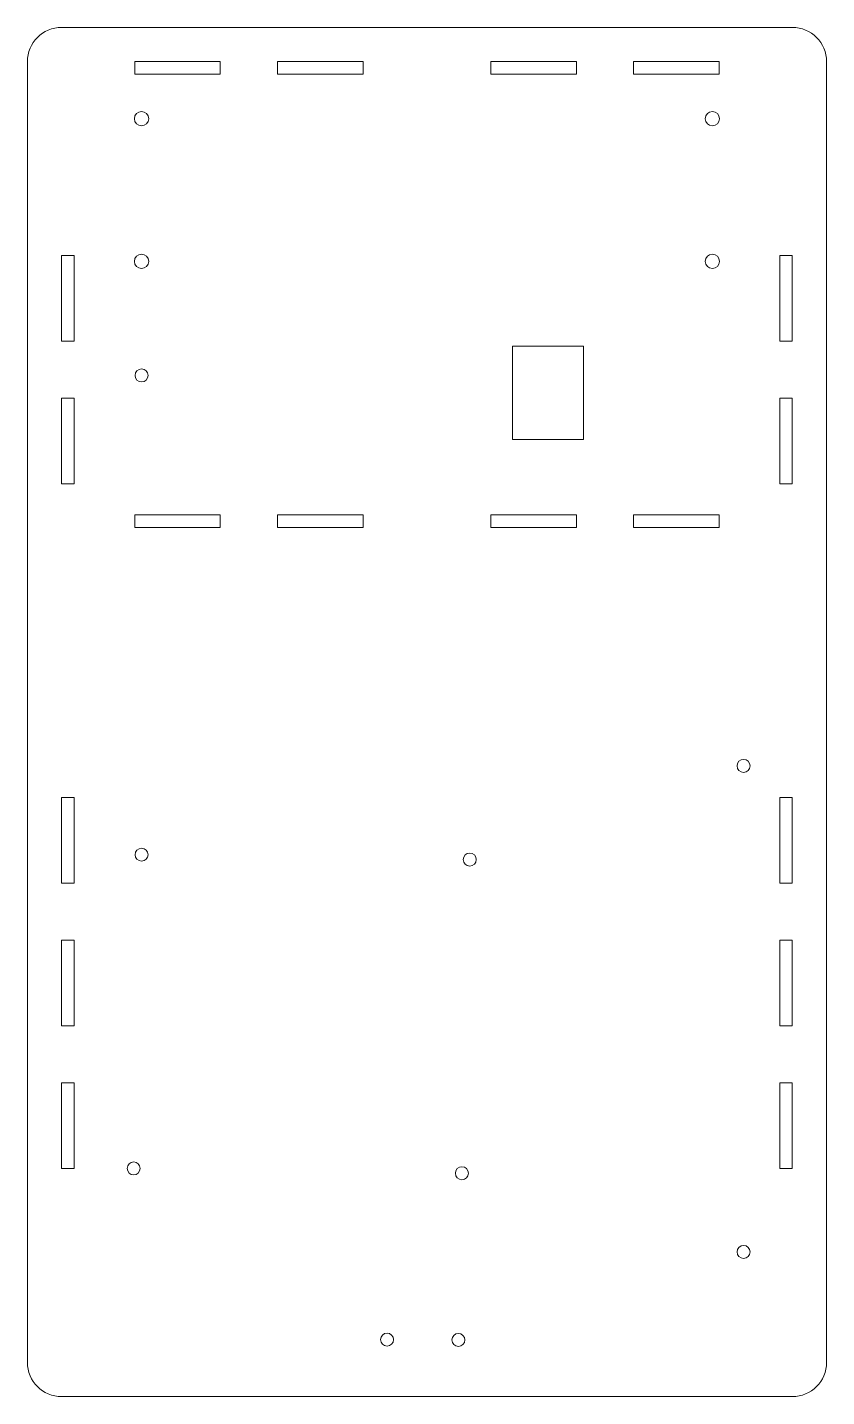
# Model space of a CAD drawing. Header units: inches. Extents: x -6.4 to 14.8, y -4.4 to 7.6.
# Drawn here: x -6.39 to 0.61, y -4.43 to 7.57 of the extents above; entities that cross this region are included whole.
import ezdxf

# ---------------------------------------------------------------- set-up
doc = ezdxf.new("R2010")
doc.units = ezdxf.units.IN
doc.header["$MEASUREMENT"] = 0

msp = doc.modelspace()

# ---------------------------------------------------------------- linework, layer by layer
at = {"color": 1, "linetype": 'Continuous', "lineweight": 5}
for p, q in [((0.311, 7.565), (-6.089, 7.565)), ((-6.389, 7.265), (-6.389, -4.135)), ((-5.449, 7.265), (-5.449, 7.155)), ((-4.699, 7.265), (-5.449, 7.265)), ((-4.699, 7.155), (-4.699, 7.265)), ((-4.199, 7.265), (-4.199, 7.155)), ((-3.449, 7.265), (-4.199, 7.265)), ((-3.449, 7.155), (-3.449, 7.265)), ((-2.329, 7.265), (-2.329, 7.155)), ((-1.579, 7.265), (-2.329, 7.265)), ((-1.579, 7.155), (-1.579, 7.265)), ((-1.079, 7.265), (-1.079, 7.155)), ((-0.329, 7.265), (-1.079, 7.265)), ((-0.329, 7.155), (-0.329, 7.265)), ((0.611, -4.135), (0.611, 7.265)), ((-5.449, 7.155), (-4.699, 7.155)), ((-4.199, 7.155), (-3.449, 7.155)), ((-2.329, 7.155), (-1.579, 7.155)), ((-1.079, 7.155), (-0.329, 7.155)), ((-6.089, 5.565), (-6.089, 4.815)), ((-5.979, 5.565), (-6.089, 5.565)), ((-5.979, 4.815), (-5.979, 5.565)), ((0.201, 5.565), (0.201, 4.815)), ((0.311, 5.565), (0.201, 5.565)), ((0.311, 4.815), (0.311, 5.565)), ((-6.089, 4.815), (-5.979, 4.815)), ((0.201, 4.815), (0.311, 4.815)), ((-2.139, 4.773), (-2.139, 3.953)), ((-1.519, 4.773), (-2.139, 4.773)), ((-1.519, 3.953), (-1.519, 4.773)), ((-6.089, 4.315), (-6.089, 3.565)), ((-5.979, 4.315), (-6.089, 4.315)), ((-5.979, 3.565), (-5.979, 4.315)), ((0.201, 4.315), (0.201, 3.565)), ((0.311, 4.315), (0.201, 4.315)), ((0.311, 3.565), (0.311, 4.315)), ((-2.139, 3.953), (-1.519, 3.953)), ((-6.089, 3.565), (-5.979, 3.565)), ((0.201, 3.565), (0.311, 3.565)), ((-5.449, 3.292), (-5.449, 3.182)), ((-4.699, 3.292), (-5.449, 3.292)), ((-4.699, 3.182), (-4.699, 3.292)), ((-4.199, 3.292), (-4.199, 3.182)), ((-3.449, 3.292), (-4.199, 3.292)), ((-3.449, 3.182), (-3.449, 3.292)), ((-2.329, 3.292), (-2.329, 3.182)), ((-1.579, 3.292), (-2.329, 3.292)), ((-1.579, 3.182), (-1.579, 3.292)), ((-1.079, 3.292), (-1.079, 3.182)), ((-0.329, 3.292), (-1.079, 3.292)), ((-0.329, 3.182), (-0.329, 3.292)), ((-5.449, 3.182), (-4.699, 3.182)), ((-4.199, 3.182), (-3.449, 3.182)), ((-2.329, 3.182), (-1.579, 3.182)), ((-1.079, 3.182), (-0.329, 3.182)), ((-6.089, 0.815), (-6.089, 0.065)), ((-5.979, 0.815), (-6.089, 0.815)), ((-5.979, 0.065), (-5.979, 0.815)), ((0.201, 0.815), (0.201, 0.065)), ((0.311, 0.815), (0.201, 0.815)), ((0.311, 0.065), (0.311, 0.815)), ((-6.089, 0.065), (-5.979, 0.065)), ((0.201, 0.065), (0.311, 0.065)), ((-6.089, -0.435), (-6.089, -1.185)), ((-5.979, -0.435), (-6.089, -0.435)), ((-5.979, -1.185), (-5.979, -0.435)), ((0.201, -0.435), (0.201, -1.185)), ((0.311, -0.435), (0.201, -0.435)), ((0.311, -1.185), (0.311, -0.435)), ((-6.089, -1.185), (-5.979, -1.185)), ((0.201, -1.185), (0.311, -1.185)), ((-6.089, -1.685), (-6.089, -2.435)), ((-5.979, -1.685), (-6.089, -1.685)), ((-5.979, -2.435), (-5.979, -1.685)), ((0.201, -1.685), (0.201, -2.435)), ((0.311, -1.685), (0.201, -1.685)), ((0.311, -2.435), (0.311, -1.685)), ((-6.089, -2.435), (-5.979, -2.435)), ((0.201, -2.435), (0.311, -2.435)), ((-6.089, -4.435), (0.311, -4.435))]:
    msp.add_line(p, q, dxfattribs=at)
for centre, radius in [((-5.389, 6.765), 0.0625), ((-0.389, 6.765), 0.0625), ((-5.389, 5.515), 0.0625), ((-0.389, 5.515), 0.0625), ((-5.389, 4.515), 0.057), ((-0.116, 1.093), 0.057), ((-5.389, 0.315), 0.057), ((-2.514, 0.272), 0.057), ((-5.458, -2.435), 0.057), ((-2.583, -2.477), 0.057), ((-0.116, -3.167), 0.057), ((-3.239, -3.935), 0.057), ((-2.614, -3.938), 0.057)]:
    msp.add_circle(centre, radius, dxfattribs=at)
for centre, start, end in [((-6.089, 7.265), 90, 180), ((0.311, 7.265), 0, 90), ((-6.089, -4.135), 180, 270), ((0.311, -4.135), 270, 0)]:
    msp.add_arc(centre, 0.3, start, end, dxfattribs=at)

doc.saveas('drawing.dxf')
